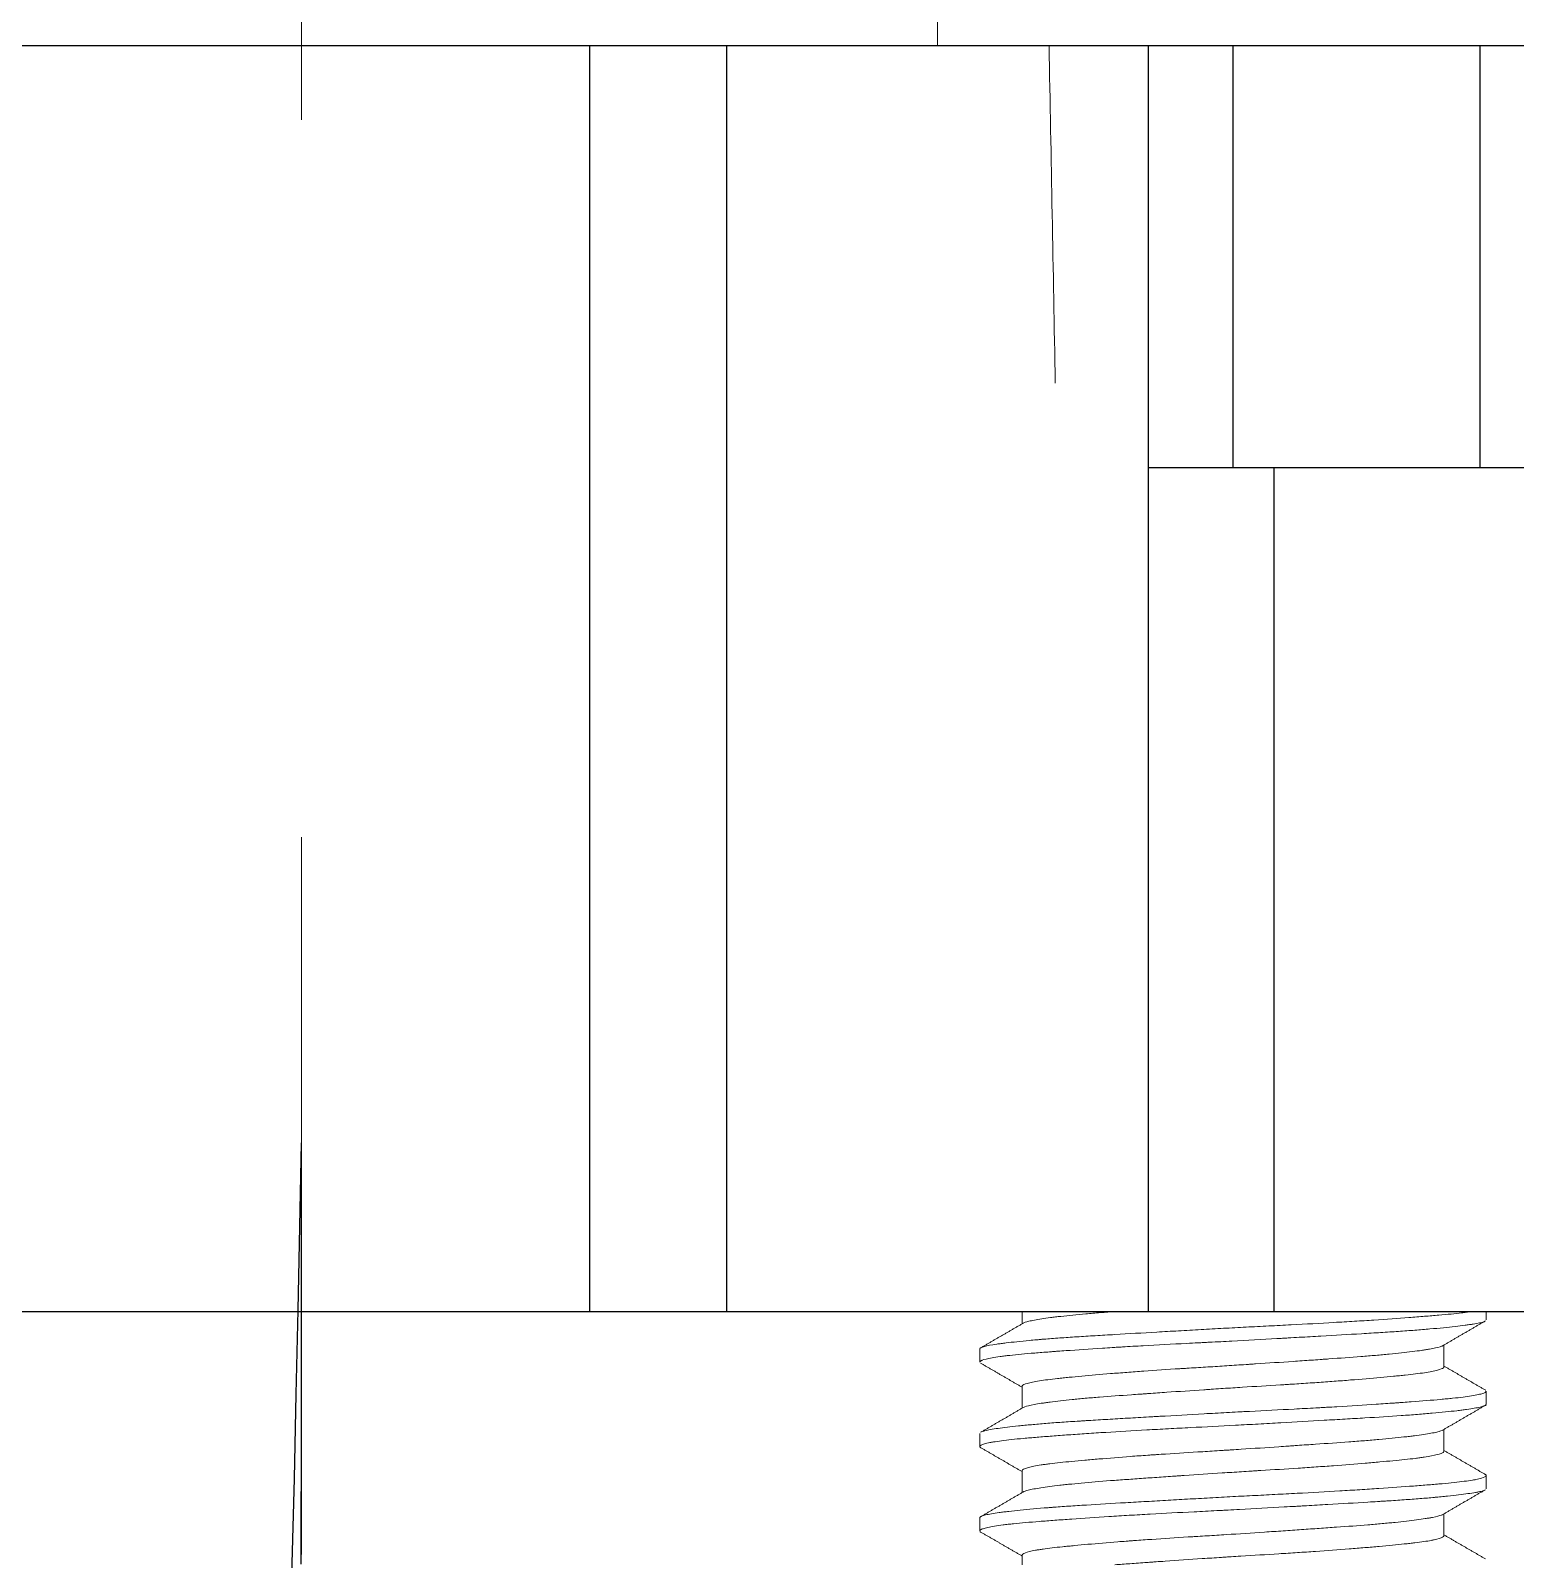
# Model space of a CAD drawing. Extents: x 9509 to 10103, y -15405 to -14985.
# Drawn here: x 9850.33 to 9867.93, y -15314.65 to -15296.54 of the extents above; entities that cross this region are included whole.
import ezdxf

# ---------------------------------------------------------------- set-up
doc = ezdxf.new("R2010")
doc.units = 0
doc.header["$MEASUREMENT"] = 0
for name, pattern in [('CENTER', [47.5, 22, -8.5, 8.5, -8.5]), ('CENTER2', [28.575, 19.05, -3.175, 3.175, -3.175]), ('HIDDEN2', [4.7625, 3.175, -1.5875])]:
    doc.linetypes.add(name, pattern=pattern)
doc.layers.get('0').update_dxf_attribs({"linetype": 'CONTINUOUS'})
doc.layers.add('1', color=4, linetype='HIDDEN2')
doc.layers.add('CENTER', color=1, linetype='CENTER2')

msp = doc.modelspace()

# ---------------------------------------------------------------- linework, layer by layer
at = {"color": 7, "linetype": 'Continuous'}
for p, q in [((9825.831, -15296.716), (9881.331, -15296.716)), ((9856.961, -15311.716), (9856.961, -15296.716)), ((9858.581, -15311.716), (9858.581, -15296.716)), ((9863.581, -15311.716), (9863.581, -15296.716)), ((9864.581, -15296.716), (9864.581, -15301.716)), ((9867.512, -15301.716), (9867.512, -15296.716)), ((9863.581, -15301.716), (9881.331, -15301.716)), ((9865.07, -15311.716), (9865.07, -15301.716)), ((9830.081, -15311.716), (9877.081, -15311.716))]:
    msp.add_line(p, q, dxfattribs=at)
at = {"layer": '1', "color": 1, "linetype": 'CENTER', "lineweight": 13}
msp.add_line((9853.544, -15133.095), (9853.544, -15338.913), dxfattribs=at)
at = {"layer": '1', "color": 7, "linetype": 'Continuous', "lineweight": 18}
for p, q in [((9861.081, -15296.716), (9861.081, -15294.716)), ((9856.831, -15296.716), (9850.332, -15296.716)), ((9856.831, -15296.716), (9858.418, -15296.716)), ((9858.418, -15296.716), (9859.485, -15296.716)), ((9859.485, -15296.716), (9860.987, -15296.716)), ((9862.402, -15296.716), (9881.081, -15296.716)), ((9862.081, -15311.716), (9862.081, -15311.862)), ((9867.581, -15311.816), (9867.581, -15311.716)), ((9861.581, -15312.159), (9861.584, -15312.153)), ((9861.581, -15312.159), (9861.581, -15312.315)), ((9867.081, -15312.371), (9867.081, -15312.112)), ((9862.081, -15312.604), (9862.081, -15312.862)), ((9867.581, -15312.815), (9867.581, -15312.66)), ((9861.581, -15313.16), (9861.581, -15313.315)), ((9867.081, -15313.371), (9867.081, -15313.113)), ((9862.081, -15313.603), (9862.081, -15313.862)), ((9867.581, -15313.815), (9867.581, -15313.659)), ((9861.581, -15314.16), (9861.581, -15314.315)), ((9867.081, -15314.371), (9867.081, -15314.113)), ((9862.081, -15314.604), (9862.081, -15314.716))]:
    msp.add_line(p, q, dxfattribs=at)
for points, knots in [([(9861.081, -15296.716), (9861.081, -15296.716), (9861.091, -15296.716), (9861.114, -15296.716), (9861.119, -15296.716), (9861.131, -15296.716), (9861.137, -15296.716), (9861.158, -15296.716), (9861.19, -15296.716), (9861.23, -15296.716), (9861.263, -15296.716), (9861.274, -15296.716), (9861.298, -15296.716), (9861.311, -15296.716), (9861.376, -15296.716), (9861.434, -15296.716), (9861.514, -15296.716), (9861.53, -15296.716), (9861.564, -15296.716), (9861.581, -15296.716), (9861.633, -15296.716), (9861.704, -15296.716), (9861.779, -15296.716), (9861.836, -15296.716), (9861.855, -15296.716), (9861.894, -15296.716), (9861.914, -15296.716), (9862.011, -15296.716), (9862.09, -15296.716), (9862.189, -15296.716), (9862.209, -15296.716), (9862.248, -15296.716), (9862.268, -15296.716), (9862.326, -15296.716), (9862.364, -15296.716), (9862.402, -15296.716)], [0, 0, 0, 0, 0.125, 0.125, 0.15625, 0.15625, 0.1875, 0.1875, 0.25, 0.3125, 0.3125, 0.34375, 0.34375, 0.375, 0.375, 0.5, 0.5, 0.53125, 0.53125, 0.5625, 0.5625, 0.625, 0.6875, 0.6875, 0.71875, 0.71875, 0.75, 0.75, 0.875, 0.875, 0.90625, 0.90625, 0.9375, 0.9375, 1, 1, 1, 1]), ([(9861.59, -15312.147), (9861.592, -15312.146), (9861.594, -15312.145), (9861.605, -15312.139), (9861.618, -15312.134), (9861.669, -15312.121), (9861.718, -15312.112), (9861.791, -15312.101), (9861.8, -15312.1), (9861.817, -15312.098), (9861.843, -15312.094), (9861.872, -15312.091), (9861.931, -15312.083), (9862.017, -15312.074), (9862.117, -15312.064), (9862.197, -15312.056), (9862.238, -15312.053), (9862.281, -15312.049), (9862.31, -15312.046), (9862.325, -15312.045), (9862.4, -15312.039), (9862.463, -15312.034), (9862.593, -15312.025), (9862.729, -15312.016), (9862.874, -15312.007), (9862.987, -15312), (9863.025, -15311.998), (9863.103, -15311.993), (9863.143, -15311.991), (9863.342, -15311.979), (9863.507, -15311.97), (9863.762, -15311.955), (9863.848, -15311.95), (9863.98, -15311.943), (9864.024, -15311.94), (9864.113, -15311.935), (9864.158, -15311.932), (9864.291, -15311.925), (9864.381, -15311.92), (9864.559, -15311.91), (9864.648, -15311.906), (9864.826, -15311.896), (9864.916, -15311.892), (9865.049, -15311.885), (9865.094, -15311.883), (9865.183, -15311.878), (9865.227, -15311.876), (9865.445, -15311.865), (9865.614, -15311.856), (9865.86, -15311.841), (9865.941, -15311.836), (9866.06, -15311.829), (9866.099, -15311.827), (9866.176, -15311.822), (9866.213, -15311.819), (9866.399, -15311.807), (9866.538, -15311.797), (9866.699, -15311.785), (9866.73, -15311.782), (9866.792, -15311.778), (9866.823, -15311.775), (9866.911, -15311.768), (9866.967, -15311.764), (9867.123, -15311.75), (9867.214, -15311.741), (9867.31, -15311.73), (9867.328, -15311.727), (9867.355, -15311.724), (9867.363, -15311.722), (9867.38, -15311.72), (9867.391, -15311.718), (9867.401, -15311.717), (9867.404, -15311.716)], [0, 0, 0, 0, 0.0081925, 0.0081925, 0.0374528, 0.0374528, 0.0959734, 0.0959734, 0.1032885, 0.1032885, 0.1106036, 0.1252337, 0.1252337, 0.154494, 0.1837543, 0.1837543, 0.1983845, 0.2056996, 0.2056996, 0.2130146, 0.2130146, 0.2422749, 0.2422749, 0.2715352, 0.3007955, 0.3007955, 0.3154257, 0.3154257, 0.3300558, 0.3300558, 0.3885764, 0.3885764, 0.4178367, 0.4178367, 0.4324669, 0.4324669, 0.447097, 0.447097, 0.4763573, 0.4763573, 0.5056176, 0.5056176, 0.5348779, 0.5348779, 0.5495081, 0.5495081, 0.5641382, 0.5641382, 0.6226588, 0.6226588, 0.6519191, 0.6519191, 0.6665493, 0.6665493, 0.6811794, 0.6811794, 0.7397, 0.7397, 0.7543302, 0.7543302, 0.7689603, 0.7689603, 0.7982206, 0.7982206, 0.8567412, 0.8567412, 0.8713714, 0.8713714, 0.8786865, 0.8786865, 0.8860015, 0.888679, 0.888679, 0.888679, 0.888679]), ([(9862.093, -15311.856), (9862.105, -15311.848), (9862.128, -15311.84), (9862.18, -15311.827), (9862.202, -15311.822), (9862.253, -15311.813), (9862.311, -15311.803), (9862.381, -15311.793), (9862.438, -15311.786), (9862.458, -15311.783), (9862.499, -15311.778), (9862.52, -15311.776), (9862.631, -15311.763), (9862.729, -15311.753), (9862.892, -15311.739), (9862.949, -15311.734), (9863.037, -15311.727), (9863.068, -15311.725), (9863.126, -15311.72), (9863.153, -15311.718), (9863.181, -15311.716)], [0, 0, 0, 0, 0.0517231, 0.0517231, 0.081656, 0.081656, 0.1115889, 0.1415219, 0.1415219, 0.1564883, 0.1564883, 0.1714548, 0.1714548, 0.2313206, 0.2313206, 0.2612536, 0.2612536, 0.27622, 0.27622, 0.2893826, 0.2893826, 0.2893826, 0.2893826]), ([(9867.565, -15311.832), (9867.561, -15311.834), (9867.556, -15311.836), (9867.526, -15311.847), (9867.485, -15311.855), (9867.414, -15311.867), (9867.399, -15311.869), (9867.366, -15311.874), (9867.349, -15311.876), (9867.296, -15311.884), (9867.217, -15311.893), (9867.078, -15311.908), (9866.972, -15311.918), (9866.887, -15311.925), (9866.858, -15311.928), (9866.798, -15311.933), (9866.768, -15311.935), (9866.674, -15311.942), (9866.609, -15311.947), (9866.475, -15311.956), (9866.404, -15311.961), (9866.295, -15311.968), (9866.258, -15311.97), (9866.183, -15311.974), (9866.144, -15311.977), (9865.95, -15311.988), (9865.789, -15311.997), (9865.538, -15312.012), (9865.453, -15312.017), (9865.323, -15312.024), (9865.279, -15312.027), (9865.213, -15312.03), (9865.191, -15312.032), (9865.147, -15312.034), (9865.125, -15312.035), (9864.926, -15312.047), (9864.748, -15312.057), (9864.48, -15312.071), (9864.391, -15312.076), (9864.279, -15312.081), (9864.256, -15312.082), (9864.212, -15312.085), (9864.189, -15312.086), (9864.122, -15312.089), (9864.078, -15312.092), (9863.857, -15312.103), (9863.686, -15312.112), (9863.435, -15312.126), (9863.353, -15312.13), (9863.251, -15312.137), (9863.231, -15312.138), (9863.191, -15312.14), (9863.131, -15312.144), (9863.073, -15312.148), (9862.881, -15312.16), (9862.737, -15312.17), (9862.569, -15312.182), (9862.519, -15312.186), (9862.471, -15312.189), (9862.439, -15312.192), (9862.424, -15312.193), (9862.346, -15312.199), (9862.287, -15312.203), (9862.12, -15312.217), (9862.022, -15312.226), (9861.916, -15312.238), (9861.896, -15312.24), (9861.867, -15312.243), (9861.857, -15312.245), (9861.839, -15312.247), (9861.793, -15312.253), (9861.754, -15312.259), (9861.672, -15312.274), (9861.632, -15312.284), (9861.605, -15312.295), (9861.603, -15312.296), (9861.598, -15312.299), (9861.595, -15312.3), (9861.589, -15312.304), (9861.586, -15312.306), (9861.582, -15312.311), (9861.581, -15312.313), (9861.581, -15312.316)], [0, 0, 0, 0, 0.012264, 0.012264, 0.071226, 0.071226, 0.085967, 0.085967, 0.100707, 0.100707, 0.130188, 0.15967, 0.189151, 0.189151, 0.203891, 0.203891, 0.218632, 0.218632, 0.248113, 0.248113, 0.277594, 0.277594, 0.292335, 0.292335, 0.307075, 0.307075, 0.366037, 0.366037, 0.395518, 0.395518, 0.410259, 0.410259, 0.417629, 0.417629, 0.425, 0.425, 0.483962, 0.483962, 0.513443, 0.513443, 0.520813, 0.520813, 0.528183, 0.528183, 0.542924, 0.542924, 0.601886, 0.601886, 0.631367, 0.631367, 0.638738, 0.638738, 0.646108, 0.660848, 0.660848, 0.719811, 0.719811, 0.734551, 0.741922, 0.741922, 0.749292, 0.749292, 0.778773, 0.778773, 0.837735, 0.837735, 0.852476, 0.852476, 0.859846, 0.859846, 0.867216, 0.896697, 0.896697, 0.95566, 0.95566, 0.96303, 0.96303, 0.9704, 0.9704, 0.985141, 0.985141, 1, 1, 1, 1]), ([(9867.063, -15312.123), (9867.06, -15312.124), (9867.057, -15312.126), (9867.049, -15312.129), (9867.042, -15312.132), (9867.006, -15312.143), (9866.964, -15312.152), (9866.895, -15312.164), (9866.88, -15312.167), (9866.849, -15312.172), (9866.833, -15312.174), (9866.782, -15312.181), (9866.745, -15312.186), (9866.625, -15312.201), (9866.535, -15312.211), (9866.408, -15312.224), (9866.381, -15312.226), (9866.328, -15312.231), (9866.3, -15312.233), (9866.216, -15312.24), (9866.158, -15312.245), (9865.978, -15312.259), (9865.851, -15312.268), (9865.699, -15312.279), (9865.682, -15312.28), (9865.647, -15312.282), (9865.63, -15312.284), (9865.578, -15312.287), (9865.543, -15312.29), (9865.437, -15312.297), (9865.366, -15312.302), (9865.15, -15312.317), (9865.002, -15312.327), (9864.831, -15312.338), (9864.812, -15312.339), (9864.774, -15312.342), (9864.717, -15312.345), (9864.661, -15312.349), (9864.547, -15312.356), (9864.472, -15312.361), (9864.322, -15312.371), (9864.247, -15312.375), (9864.135, -15312.382), (9864.079, -15312.385), (9864.024, -15312.389), (9863.986, -15312.391), (9863.968, -15312.392), (9863.802, -15312.403), (9863.66, -15312.412), (9863.456, -15312.427), (9863.389, -15312.432), (9863.29, -15312.439), (9863.258, -15312.442), (9863.194, -15312.447), (9863.162, -15312.449), (9863.008, -15312.462), (9862.894, -15312.472), (9862.736, -15312.486), (9862.686, -15312.491), (9862.614, -15312.498), (9862.591, -15312.5), (9862.546, -15312.505), (9862.524, -15312.507), (9862.419, -15312.519), (9862.347, -15312.528), (9862.257, -15312.542), (9862.23, -15312.547), (9862.182, -15312.557), (9862.162, -15312.562), (9862.111, -15312.577), (9862.091, -15312.587), (9862.082, -15312.599), (9862.081, -15312.602), (9862.081, -15312.605), (9862.081, -15312.605), (9862.081, -15312.605)], [0, 0, 0, 0, 0.008517, 0.008517, 0.023513, 0.023513, 0.083493, 0.083493, 0.098489, 0.098489, 0.113484, 0.113484, 0.143474, 0.143474, 0.203455, 0.203455, 0.21845, 0.21845, 0.233446, 0.233446, 0.263436, 0.263436, 0.323417, 0.323417, 0.330914, 0.330914, 0.338412, 0.338412, 0.353407, 0.353407, 0.383398, 0.383398, 0.443379, 0.443379, 0.450876, 0.450876, 0.458374, 0.473369, 0.473369, 0.503359, 0.503359, 0.53335, 0.53335, 0.548345, 0.555843, 0.555843, 0.56334, 0.56334, 0.623321, 0.623321, 0.653312, 0.653312, 0.668307, 0.668307, 0.683302, 0.683302, 0.743283, 0.743283, 0.773273, 0.773273, 0.788268, 0.788268, 0.803264, 0.803264, 0.863245, 0.863245, 0.893235, 0.893235, 0.923225, 0.923225, 0.983206, 0.983206, 0.998201, 0.998201, 1, 1, 1, 1]), ([(9862.1, -15312.852), (9862.103, -15312.85), (9862.108, -15312.848), (9862.136, -15312.837), (9862.174, -15312.828), (9862.249, -15312.813), (9862.278, -15312.809), (9862.325, -15312.801), (9862.342, -15312.799), (9862.377, -15312.794), (9862.396, -15312.791), (9862.49, -15312.779), (9862.577, -15312.769), (9862.7, -15312.757), (9862.725, -15312.754), (9862.777, -15312.749), (9862.804, -15312.747), (9862.886, -15312.739), (9862.942, -15312.735), (9863.119, -15312.721), (9863.244, -15312.712), (9863.41, -15312.7), (9863.444, -15312.697), (9863.496, -15312.694), (9863.513, -15312.693), (9863.548, -15312.69), (9863.565, -15312.689), (9863.653, -15312.683), (9863.724, -15312.678), (9863.939, -15312.663), (9864.086, -15312.653), (9864.256, -15312.642), (9864.275, -15312.641), (9864.313, -15312.638), (9864.332, -15312.637), (9864.389, -15312.633), (9864.427, -15312.63), (9864.541, -15312.623), (9864.617, -15312.618), (9864.844, -15312.604), (9864.994, -15312.595), (9865.162, -15312.584), (9865.18, -15312.583), (9865.217, -15312.581), (9865.273, -15312.577), (9865.327, -15312.574), (9865.435, -15312.567), (9865.577, -15312.557), (9865.713, -15312.548), (9865.813, -15312.54), (9865.846, -15312.538), (9865.911, -15312.533), (9865.943, -15312.53), (9866.102, -15312.517), (9866.219, -15312.507), (9866.382, -15312.493), (9866.433, -15312.488), (9866.508, -15312.481), (9866.532, -15312.479), (9866.579, -15312.474), (9866.601, -15312.472), (9866.711, -15312.46), (9866.787, -15312.451), (9866.882, -15312.436), (9866.911, -15312.432), (9866.949, -15312.424), (9866.961, -15312.422), (9866.984, -15312.417), (9866.994, -15312.414), (9867.041, -15312.402), (9867.065, -15312.392), (9867.078, -15312.379), (9867.081, -15312.375), (9867.081, -15312.372), (9867.081, -15312.37), (9867.081, -15312.37), (9867.081, -15312.37)], [0, 0, 0, 0, 0.012066, 0.012066, 0.072394, 0.072394, 0.102558, 0.102558, 0.11764, 0.11764, 0.132722, 0.132722, 0.193051, 0.193051, 0.208133, 0.208133, 0.223215, 0.223215, 0.253379, 0.253379, 0.313707, 0.313707, 0.328789, 0.328789, 0.33633, 0.33633, 0.343871, 0.343871, 0.374035, 0.374035, 0.434364, 0.434364, 0.441905, 0.441905, 0.449446, 0.449446, 0.464528, 0.464528, 0.494692, 0.494692, 0.55502, 0.55502, 0.562561, 0.562561, 0.570102, 0.585184, 0.585184, 0.615348, 0.645512, 0.645512, 0.660594, 0.660594, 0.675676, 0.675676, 0.736005, 0.736005, 0.766169, 0.766169, 0.781251, 0.781251, 0.796333, 0.796333, 0.856661, 0.856661, 0.886825, 0.886825, 0.901907, 0.901907, 0.916989, 0.916989, 0.977318, 0.977318, 0.9924, 0.999941, 0.999941, 1, 1, 1, 1]), ([(9861.597, -15313.143), (9861.607, -15313.138), (9861.622, -15313.133), (9861.651, -15313.126), (9861.661, -15313.124), (9861.683, -15313.119), (9861.695, -15313.117), (9861.734, -15313.11), (9861.764, -15313.105), (9861.863, -15313.091), (9861.944, -15313.082), (9862.064, -15313.069), (9862.089, -15313.067), (9862.14, -15313.062), (9862.166, -15313.059), (9862.248, -15313.052), (9862.305, -15313.047), (9862.425, -15313.037), (9862.488, -15313.032), (9862.62, -15313.023), (9862.689, -15313.018), (9862.779, -15313.013), (9862.797, -15313.012), (9862.833, -15313.009), (9862.888, -15313.006), (9862.944, -15313.003), (9863.058, -15312.996), (9863.213, -15312.987), (9863.375, -15312.977), (9863.5, -15312.97), (9863.563, -15312.966), (9863.648, -15312.961), (9863.692, -15312.959), (9863.886, -15312.948), (9864.061, -15312.938), (9864.327, -15312.923), (9864.416, -15312.918), (9864.55, -15312.911), (9864.595, -15312.908), (9864.663, -15312.905), (9864.686, -15312.904), (9864.731, -15312.901), (9864.753, -15312.9), (9864.955, -15312.89), (9865.132, -15312.881), (9865.391, -15312.867), (9865.477, -15312.863), (9865.584, -15312.857), (9865.605, -15312.856), (9865.647, -15312.853), (9865.668, -15312.852), (9865.731, -15312.849), (9865.773, -15312.846), (9865.977, -15312.834), (9866.132, -15312.825), (9866.353, -15312.81), (9866.425, -15312.805), (9866.512, -15312.799), (9866.529, -15312.797), (9866.563, -15312.795), (9866.614, -15312.791), (9866.663, -15312.788), (9866.822, -15312.776), (9866.936, -15312.767), (9867.065, -15312.755), (9867.102, -15312.752), (9867.138, -15312.748), (9867.161, -15312.746), (9867.173, -15312.745), (9867.229, -15312.739), (9867.27, -15312.735), (9867.382, -15312.721), (9867.442, -15312.711), (9867.498, -15312.698), (9867.508, -15312.696), (9867.526, -15312.691), (9867.535, -15312.688), (9867.557, -15312.681), (9867.567, -15312.676), (9867.579, -15312.667), (9867.581, -15312.663), (9867.581, -15312.659)], [0, 0, 0, 0, 0.032547, 0.032547, 0.047287, 0.047287, 0.062028, 0.062028, 0.091509, 0.091509, 0.150471, 0.150471, 0.165211, 0.165211, 0.179952, 0.179952, 0.209433, 0.209433, 0.238914, 0.238914, 0.268395, 0.268395, 0.275766, 0.275766, 0.283136, 0.297876, 0.297876, 0.327357, 0.356839, 0.356839, 0.371579, 0.378949, 0.38632, 0.38632, 0.445282, 0.445282, 0.474763, 0.474763, 0.489503, 0.489503, 0.496874, 0.496874, 0.504244, 0.504244, 0.563206, 0.563206, 0.592687, 0.592687, 0.600058, 0.600058, 0.607428, 0.607428, 0.622168, 0.622168, 0.681131, 0.681131, 0.710612, 0.710612, 0.717982, 0.717982, 0.725352, 0.740093, 0.740093, 0.799055, 0.799055, 0.813796, 0.821166, 0.821166, 0.828536, 0.828536, 0.858017, 0.858017, 0.916979, 0.916979, 0.93172, 0.93172, 0.94646, 0.94646, 0.975942, 0.975942, 1, 1, 1, 1]), ([(9867.581, -15312.816), (9867.581, -15312.818), (9867.58, -15312.82), (9867.576, -15312.826), (9867.569, -15312.831), (9867.554, -15312.836), (9867.551, -15312.838), (9867.544, -15312.84), (9867.534, -15312.843), (9867.52, -15312.847), (9867.492, -15312.853), (9867.445, -15312.862), (9867.384, -15312.872), (9867.332, -15312.879), (9867.305, -15312.882), (9867.275, -15312.886), (9867.255, -15312.888), (9867.245, -15312.89), (9867.192, -15312.896), (9867.101, -15312.906), (9866.946, -15312.92), (9866.83, -15312.93), (9866.738, -15312.938), (9866.706, -15312.94), (9866.642, -15312.945), (9866.608, -15312.947), (9866.44, -15312.959), (9866.297, -15312.968), (9866.068, -15312.981), (9865.99, -15312.986), (9865.869, -15312.993), (9865.828, -15312.995), (9865.745, -15313), (9865.704, -15313.002), (9865.494, -15313.014), (9865.323, -15313.024), (9865.06, -15313.039), (9864.971, -15313.044), (9864.837, -15313.052), (9864.792, -15313.054), (9864.702, -15313.059), (9864.657, -15313.062), (9864.433, -15313.074), (9864.255, -15313.082), (9863.991, -15313.096), (9863.903, -15313.1), (9863.728, -15313.11), (9863.643, -15313.114), (9863.39, -15313.128), (9863.229, -15313.138), (9863.035, -15313.15), (9862.997, -15313.152), (9862.921, -15313.157), (9862.884, -15313.16), (9862.773, -15313.167), (9862.703, -15313.172), (9862.567, -15313.182), (9862.502, -15313.187), (9862.377, -15313.196), (9862.317, -15313.201), (9862.232, -15313.208), (9862.204, -15313.21), (9862.164, -15313.214), (9862.15, -15313.215), (9862.124, -15313.217), (9862.06, -15313.223), (9862.001, -15313.228), (9861.872, -15313.242), (9861.799, -15313.252), (9861.734, -15313.263), (9861.727, -15313.264), (9861.713, -15313.266), (9861.707, -15313.267), (9861.688, -15313.271), (9861.676, -15313.274), (9861.645, -15313.281), (9861.61, -15313.291), (9861.592, -15313.301), (9861.581, -15313.311), (9861.58, -15313.316), (9861.583, -15313.322), (9861.584, -15313.323), (9861.587, -15313.325), (9861.59, -15313.327), (9861.593, -15313.33), (9861.595, -15313.331)], [0, 0, 0, 0, 0.009972, 0.009972, 0.037676, 0.037676, 0.044602, 0.044602, 0.051528, 0.06538, 0.06538, 0.093084, 0.120788, 0.120788, 0.13464, 0.141566, 0.141566, 0.148492, 0.148492, 0.176196, 0.2039, 0.231604, 0.231604, 0.245456, 0.245456, 0.259308, 0.259308, 0.314715, 0.314715, 0.342419, 0.342419, 0.356271, 0.356271, 0.370123, 0.370123, 0.425531, 0.425531, 0.453235, 0.453235, 0.467087, 0.467087, 0.480939, 0.480939, 0.536347, 0.536347, 0.56405, 0.56405, 0.591754, 0.591754, 0.647162, 0.647162, 0.661014, 0.661014, 0.674866, 0.674866, 0.70257, 0.70257, 0.730274, 0.730274, 0.757978, 0.757978, 0.77183, 0.77183, 0.778756, 0.778756, 0.785682, 0.813386, 0.813386, 0.868793, 0.868793, 0.875719, 0.875719, 0.882645, 0.882645, 0.896497, 0.896497, 0.924201, 0.951905, 0.951905, 0.979609, 0.979609, 0.986535, 0.986535, 0.993461, 1, 1, 1, 1]), ([(9867.069, -15313.12), (9867.063, -15313.123), (9867.055, -15313.127), (9867.032, -15313.135), (9867.016, -15313.14), (9866.956, -15313.154), (9866.904, -15313.163), (9866.807, -15313.178), (9866.771, -15313.183), (9866.714, -15313.19), (9866.693, -15313.193), (9866.652, -15313.198), (9866.63, -15313.2), (9866.519, -15313.213), (9866.42, -15313.223), (9866.257, -15313.237), (9866.2, -15313.242), (9866.111, -15313.249), (9866.08, -15313.251), (9866.019, -15313.256), (9865.987, -15313.258), (9865.829, -15313.27), (9865.696, -15313.279), (9865.488, -15313.293), (9865.417, -15313.298), (9865.326, -15313.304), (9865.308, -15313.306), (9865.271, -15313.308), (9865.217, -15313.312), (9865.161, -15313.316), (9864.977, -15313.328), (9864.828, -15313.338), (9864.639, -15313.351), (9864.582, -15313.354), (9864.525, -15313.358), (9864.487, -15313.36), (9864.468, -15313.361), (9864.373, -15313.367), (9864.297, -15313.372), (9864.073, -15313.386), (9863.927, -15313.395), (9863.747, -15313.407), (9863.712, -15313.409), (9863.658, -15313.413), (9863.641, -15313.414), (9863.605, -15313.416), (9863.588, -15313.417), (9863.501, -15313.424), (9863.433, -15313.428), (9863.236, -15313.443), (9863.111, -15313.453), (9862.964, -15313.466), (9862.935, -15313.468), (9862.879, -15313.473), (9862.851, -15313.476), (9862.77, -15313.483), (9862.719, -15313.487), (9862.574, -15313.501), (9862.487, -15313.511), (9862.392, -15313.522), (9862.374, -15313.525), (9862.339, -15313.529), (9862.323, -15313.532), (9862.276, -15313.539), (9862.22, -15313.549), (9862.176, -15313.559), (9862.148, -15313.566), (9862.14, -15313.569), (9862.125, -15313.574), (9862.118, -15313.576), (9862.091, -15313.587), (9862.081, -15313.596), (9862.081, -15313.605)], [0, 0, 0, 0, 0.023616, 0.023616, 0.053435, 0.053435, 0.113072, 0.113072, 0.142891, 0.142891, 0.1578, 0.1578, 0.172709, 0.172709, 0.232347, 0.232347, 0.262166, 0.262166, 0.277075, 0.277075, 0.291984, 0.291984, 0.351622, 0.351622, 0.38144, 0.38144, 0.388895, 0.388895, 0.39635, 0.411259, 0.411259, 0.470896, 0.470896, 0.485806, 0.493261, 0.493261, 0.500715, 0.500715, 0.530534, 0.530534, 0.590171, 0.590171, 0.605081, 0.605081, 0.612535, 0.612535, 0.61999, 0.61999, 0.649809, 0.649809, 0.709446, 0.709446, 0.724356, 0.724356, 0.739265, 0.739265, 0.769084, 0.769084, 0.828721, 0.828721, 0.84363, 0.84363, 0.85854, 0.85854, 0.888358, 0.918177, 0.918177, 0.933086, 0.933086, 0.947996, 0.947996, 1, 1, 1, 1]), ([(9862.093, -15313.856), (9862.104, -15313.848), (9862.125, -15313.84), (9862.165, -15313.831), (9862.175, -15313.828), (9862.197, -15313.823), (9862.208, -15313.821), (9862.246, -15313.814), (9862.274, -15313.809), (9862.369, -15313.795), (9862.443, -15313.785), (9862.552, -15313.772), (9862.575, -15313.77), (9862.621, -15313.765), (9862.645, -15313.762), (9862.719, -15313.755), (9862.77, -15313.75), (9862.932, -15313.735), (9863.049, -15313.726), (9863.207, -15313.714), (9863.239, -15313.712), (9863.304, -15313.707), (9863.337, -15313.705), (9863.436, -15313.698), (9863.572, -15313.688), (9863.713, -15313.679), (9863.821, -15313.671), (9863.875, -15313.668), (9863.93, -15313.664), (9863.967, -15313.661), (9863.986, -15313.66), (9864.154, -15313.649), (9864.303, -15313.639), (9864.53, -15313.624), (9864.606, -15313.619), (9864.72, -15313.612), (9864.758, -15313.609), (9864.815, -15313.606), (9864.834, -15313.605), (9864.872, -15313.602), (9864.891, -15313.601), (9865.061, -15313.591), (9865.209, -15313.582), (9865.425, -15313.567), (9865.496, -15313.563), (9865.601, -15313.555), (9865.636, -15313.553), (9865.705, -15313.548), (9865.739, -15313.546), (9865.906, -15313.533), (9866.031, -15313.523), (9866.208, -15313.508), (9866.266, -15313.503), (9866.376, -15313.493), (9866.428, -15313.489), (9866.576, -15313.475), (9866.664, -15313.465), (9866.76, -15313.454), (9866.778, -15313.451), (9866.814, -15313.447), (9866.831, -15313.444), (9866.879, -15313.437), (9866.908, -15313.432), (9866.985, -15313.417), (9867.023, -15313.407), (9867.054, -15313.395), (9867.059, -15313.392), (9867.069, -15313.387), (9867.072, -15313.385), (9867.079, -15313.378), (9867.081, -15313.375), (9867.081, -15313.371)], [0, 0, 0, 0, 0.04933, 0.04933, 0.064296, 0.064296, 0.079263, 0.079263, 0.109196, 0.109196, 0.169062, 0.169062, 0.184028, 0.184028, 0.198995, 0.198995, 0.228928, 0.228928, 0.288794, 0.288794, 0.30376, 0.30376, 0.318726, 0.318726, 0.348659, 0.378592, 0.378592, 0.393559, 0.401042, 0.401042, 0.408525, 0.408525, 0.468391, 0.468391, 0.498324, 0.498324, 0.513291, 0.513291, 0.520774, 0.520774, 0.528257, 0.528257, 0.588123, 0.588123, 0.618056, 0.618056, 0.633022, 0.633022, 0.647989, 0.647989, 0.707855, 0.707855, 0.737788, 0.737788, 0.767721, 0.767721, 0.827587, 0.827587, 0.842553, 0.842553, 0.85752, 0.85752, 0.887453, 0.887453, 0.947318, 0.947318, 0.962285, 0.962285, 0.977251, 0.977251, 1, 1, 1, 1]), ([(9861.581, -15314.159), (9861.581, -15314.157), (9861.582, -15314.155), (9861.585, -15314.151), (9861.589, -15314.148), (9861.595, -15314.144), (9861.599, -15314.142), (9861.602, -15314.141), (9861.616, -15314.135), (9861.631, -15314.131), (9861.688, -15314.117), (9861.742, -15314.108), (9861.828, -15314.096), (9861.846, -15314.094), (9861.874, -15314.09), (9861.884, -15314.089), (9861.904, -15314.087), (9861.956, -15314.081), (9862.012, -15314.074), (9862.157, -15314.06), (9862.267, -15314.05), (9862.405, -15314.039), (9862.421, -15314.038), (9862.452, -15314.035), (9862.468, -15314.034), (9862.517, -15314.03), (9862.549, -15314.028), (9862.65, -15314.021), (9862.719, -15314.017), (9862.934, -15314.003), (9863.086, -15313.994), (9863.288, -15313.982), (9863.329, -15313.98), (9863.411, -15313.975), (9863.453, -15313.973), (9863.578, -15313.966), (9863.747, -15313.956), (9863.921, -15313.946), (9864.052, -15313.938), (9864.097, -15313.936), (9864.185, -15313.931), (9864.23, -15313.928), (9864.365, -15313.921), (9864.455, -15313.916), (9864.634, -15313.906), (9864.723, -15313.902), (9864.901, -15313.893), (9864.989, -15313.888), (9865.122, -15313.881), (9865.166, -15313.879), (9865.254, -15313.874), (9865.298, -15313.872), (9865.516, -15313.861), (9865.684, -15313.852), (9865.927, -15313.837), (9866.006, -15313.832), (9866.123, -15313.825), (9866.161, -15313.823), (9866.237, -15313.818), (9866.275, -15313.815), (9866.458, -15313.803), (9866.594, -15313.793), (9866.782, -15313.779), (9866.842, -15313.774), (9866.928, -15313.767), (9866.956, -15313.765), (9867.01, -15313.76), (9867.036, -15313.758), (9867.162, -15313.747), (9867.249, -15313.737), (9867.358, -15313.723), (9867.391, -15313.719), (9867.435, -15313.711), (9867.448, -15313.709), (9867.474, -15313.704), (9867.485, -15313.701), (9867.538, -15313.689), (9867.565, -15313.679), (9867.579, -15313.667), (9867.58, -15313.664), (9867.582, -15313.659), (9867.581, -15313.657), (9867.579, -15313.652), (9867.576, -15313.649), (9867.572, -15313.647)], [0, 0, 0, 0, 0.01112, 0.01112, 0.025021, 0.031972, 0.031972, 0.038923, 0.038923, 0.066725, 0.066725, 0.12233, 0.12233, 0.136231, 0.136231, 0.143182, 0.143182, 0.150133, 0.177935, 0.177935, 0.23354, 0.23354, 0.240491, 0.240491, 0.247441, 0.247441, 0.261343, 0.261343, 0.289145, 0.289145, 0.34475, 0.34475, 0.358652, 0.358652, 0.372553, 0.372553, 0.400355, 0.428158, 0.428158, 0.442059, 0.442059, 0.45596, 0.45596, 0.483763, 0.483763, 0.511565, 0.511565, 0.539368, 0.539368, 0.553269, 0.553269, 0.56717, 0.56717, 0.622775, 0.622775, 0.650578, 0.650578, 0.664479, 0.664479, 0.67838, 0.67838, 0.733985, 0.733985, 0.761788, 0.761788, 0.775689, 0.775689, 0.78959, 0.78959, 0.845195, 0.845195, 0.872998, 0.872998, 0.886899, 0.886899, 0.9008, 0.9008, 0.956406, 0.956406, 0.970307, 0.970307, 0.984208, 0.984208, 1, 1, 1, 1]), ([(9867.564, -15313.832), (9867.564, -15313.832), (9867.553, -15313.837), (9867.538, -15313.842), (9867.511, -15313.849), (9867.496, -15313.852), (9867.479, -15313.856), (9867.467, -15313.858), (9867.461, -15313.859), (9867.403, -15313.869), (9867.336, -15313.879), (9867.215, -15313.893), (9867.171, -15313.898), (9867.099, -15313.906), (9867.074, -15313.908), (9867.036, -15313.912), (9867.023, -15313.913), (9866.996, -15313.916), (9866.929, -15313.922), (9866.857, -15313.928), (9866.737, -15313.938), (9866.674, -15313.942), (9866.543, -15313.952), (9866.474, -15313.956), (9866.385, -15313.962), (9866.367, -15313.963), (9866.33, -15313.965), (9866.312, -15313.966), (9866.256, -15313.97), (9866.219, -15313.972), (9866.029, -15313.984), (9865.87, -15313.993), (9865.622, -15314.007), (9865.537, -15314.012), (9865.429, -15314.018), (9865.408, -15314.019), (9865.364, -15314.022), (9865.299, -15314.026), (9865.233, -15314.029), (9865.014, -15314.042), (9864.837, -15314.052), (9864.614, -15314.064), (9864.569, -15314.066), (9864.501, -15314.07), (9864.479, -15314.071), (9864.434, -15314.073), (9864.411, -15314.074), (9864.299, -15314.08), (9864.209, -15314.085), (9863.944, -15314.098), (9863.771, -15314.107), (9863.559, -15314.119), (9863.517, -15314.121), (9863.434, -15314.126), (9863.392, -15314.128), (9863.269, -15314.135), (9863.189, -15314.14), (9862.955, -15314.155), (9862.808, -15314.165), (9862.635, -15314.177), (9862.601, -15314.18), (9862.534, -15314.185), (9862.501, -15314.187), (9862.406, -15314.194), (9862.345, -15314.199), (9862.173, -15314.213), (9862.07, -15314.221), (9861.958, -15314.233), (9861.936, -15314.235), (9861.895, -15314.24), (9861.875, -15314.242), (9861.819, -15314.249), (9861.752, -15314.259), (9861.673, -15314.274), (9861.636, -15314.284), (9861.607, -15314.294), (9861.596, -15314.299), (9861.584, -15314.308), (9861.581, -15314.312), (9861.581, -15314.316)], [0, 0, 0, 0, 0.001886, 0.031368, 0.031368, 0.046108, 0.053478, 0.053478, 0.060849, 0.060849, 0.119811, 0.119811, 0.149292, 0.149292, 0.164033, 0.164033, 0.171403, 0.171403, 0.178773, 0.208254, 0.208254, 0.237736, 0.237736, 0.267217, 0.267217, 0.274587, 0.274587, 0.281957, 0.281957, 0.296698, 0.296698, 0.35566, 0.35566, 0.385141, 0.385141, 0.392512, 0.392512, 0.399882, 0.414623, 0.414623, 0.473585, 0.473585, 0.488325, 0.488325, 0.495696, 0.495696, 0.503066, 0.503066, 0.532547, 0.532547, 0.591509, 0.591509, 0.60625, 0.60625, 0.620991, 0.620991, 0.650472, 0.650472, 0.709434, 0.709434, 0.724175, 0.724175, 0.738915, 0.738915, 0.768396, 0.768396, 0.827359, 0.827359, 0.842099, 0.842099, 0.85684, 0.85684, 0.886321, 0.915802, 0.945283, 0.945283, 0.974764, 0.974764, 1, 1, 1, 1]), ([(9867.064, -15314.123), (9867.06, -15314.124), (9867.057, -15314.126), (9867.03, -15314.137), (9866.994, -15314.146), (9866.933, -15314.158), (9866.919, -15314.16), (9866.891, -15314.165), (9866.876, -15314.167), (9866.83, -15314.175), (9866.795, -15314.18), (9866.684, -15314.194), (9866.599, -15314.204), (9866.477, -15314.217), (9866.452, -15314.219), (9866.401, -15314.224), (9866.374, -15314.227), (9866.294, -15314.234), (9866.238, -15314.239), (9866.064, -15314.253), (9865.94, -15314.262), (9865.774, -15314.273), (9865.741, -15314.276), (9865.673, -15314.281), (9865.638, -15314.283), (9865.535, -15314.29), (9865.395, -15314.3), (9865.25, -15314.31), (9865.14, -15314.317), (9865.103, -15314.32), (9865.029, -15314.325), (9864.991, -15314.327), (9864.803, -15314.34), (9864.652, -15314.35), (9864.426, -15314.364), (9864.351, -15314.369), (9864.238, -15314.376), (9864.201, -15314.378), (9864.144, -15314.381), (9864.125, -15314.383), (9864.088, -15314.385), (9864.069, -15314.386), (9863.902, -15314.397), (9863.759, -15314.406), (9863.55, -15314.42), (9863.464, -15314.426), (9863.381, -15314.432), (9863.348, -15314.435), (9863.331, -15314.436), (9863.282, -15314.44), (9863.249, -15314.442), (9863.091, -15314.455), (9862.973, -15314.465), (9862.808, -15314.479), (9862.755, -15314.484), (9862.693, -15314.49), (9862.68, -15314.491), (9862.656, -15314.494), (9862.619, -15314.497), (9862.585, -15314.501), (9862.473, -15314.512), (9862.396, -15314.521), (9862.314, -15314.533), (9862.298, -15314.536), (9862.268, -15314.54), (9862.254, -15314.543), (9862.214, -15314.55), (9862.19, -15314.555), (9862.131, -15314.57), (9862.104, -15314.58), (9862.088, -15314.593), (9862.085, -15314.595), (9862.082, -15314.6), (9862.081, -15314.602), (9862.081, -15314.605)], [0, 0, 0, 0, 0.010556, 0.010556, 0.070537, 0.070537, 0.085532, 0.085532, 0.100527, 0.100527, 0.130518, 0.130518, 0.190499, 0.190499, 0.205494, 0.205494, 0.220489, 0.220489, 0.250479, 0.250479, 0.31046, 0.31046, 0.325455, 0.325455, 0.34045, 0.34045, 0.370441, 0.400431, 0.400431, 0.415426, 0.415426, 0.430422, 0.430422, 0.490402, 0.490402, 0.520393, 0.520393, 0.535388, 0.535388, 0.542886, 0.542886, 0.550383, 0.550383, 0.610364, 0.610364, 0.640354, 0.647852, 0.647852, 0.655349, 0.655349, 0.670345, 0.670345, 0.730325, 0.730325, 0.760316, 0.760316, 0.767813, 0.767813, 0.775311, 0.790306, 0.790306, 0.850287, 0.850287, 0.865282, 0.865282, 0.880277, 0.880277, 0.910268, 0.910268, 0.970248, 0.970248, 0.985244, 0.985244, 1, 1, 1, 1]), ([(9863.181, -15314.716), (9863.239, -15314.712), (9863.299, -15314.708), (9863.426, -15314.699), (9863.511, -15314.693), (9863.599, -15314.687), (9863.634, -15314.684), (9863.652, -15314.683), (9863.705, -15314.679), (9863.741, -15314.677), (9863.921, -15314.664), (9864.068, -15314.654), (9864.293, -15314.639), (9864.368, -15314.634), (9864.464, -15314.628), (9864.483, -15314.627), (9864.521, -15314.624), (9864.54, -15314.623), (9864.597, -15314.619), (9864.635, -15314.617), (9864.825, -15314.605), (9864.975, -15314.596), (9865.16, -15314.584), (9865.197, -15314.582), (9865.271, -15314.577), (9865.308, -15314.575), (9865.417, -15314.568), (9865.488, -15314.563), (9865.697, -15314.549), (9865.831, -15314.539), (9865.989, -15314.526), (9866.021, -15314.524), (9866.083, -15314.519), (9866.113, -15314.516), (9866.202, -15314.509), (9866.259, -15314.504), (9866.423, -15314.489), (9866.522, -15314.48), (9866.634, -15314.468), (9866.655, -15314.466), (9866.697, -15314.461), (9866.717, -15314.459), (9866.775, -15314.452), (9866.845, -15314.442), (9866.904, -15314.433), (9866.943, -15314.426), (9866.955, -15314.423), (9866.978, -15314.418), (9866.988, -15314.416), (9867.037, -15314.403), (9867.063, -15314.393), (9867.079, -15314.379), (9867.081, -15314.375), (9867.081, -15314.371)], [0.2846428, 0.2846428, 0.2846428, 0.2846428, 0.3126218, 0.3126218, 0.3427278, 0.3502543, 0.3502543, 0.3577808, 0.3577808, 0.3728338, 0.3728338, 0.4330458, 0.4330458, 0.4631519, 0.4631519, 0.4706784, 0.4706784, 0.4782049, 0.4782049, 0.4932579, 0.4932579, 0.5534699, 0.5534699, 0.5685229, 0.5685229, 0.5835759, 0.5835759, 0.6136819, 0.6136819, 0.6738939, 0.6738939, 0.6889469, 0.6889469, 0.7039999, 0.7039999, 0.7341059, 0.7341059, 0.794318, 0.794318, 0.809371, 0.809371, 0.824424, 0.824424, 0.85453, 0.884636, 0.884636, 0.899689, 0.899689, 0.914742, 0.914742, 0.974954, 0.974954, 1, 1, 1, 1])]:
    msp.add_open_spline(points, degree=3, knots=knots, dxfattribs=at)
at = {"layer": '1', "color": 1, "linetype": 'Continuous', "lineweight": 13}
msp.add_open_spline([(9862.402, -15296.716), (9862.414, -15297.383), (9862.426, -15298.049), (9862.451, -15299.382), (9862.463, -15300.049), (9862.475, -15300.716)], degree=3, knots=[0, 0, 0, 0, 0.499764, 0.499764, 1, 1, 1, 1], dxfattribs=at)
at = {"layer": '1', "color": 7, "linetype": 'Continuous', "lineweight": 18}
for points in [[(9862.098, -15311.853), (9861.84, -15312.002), (9861.583, -15312.151)], [(9867.058, -15312.126), (9867.315, -15311.977), (9867.573, -15311.827)], [(9861.588, -15312.326), (9861.835, -15312.469), (9862.081, -15312.613)], [(9867.576, -15312.649), (9867.329, -15312.506), (9867.081, -15312.362)], [(9862.105, -15312.848), (9861.848, -15312.998), (9861.591, -15313.147)], [(9867.065, -15313.122), (9867.322, -15312.973), (9867.58, -15312.823)], [(9861.587, -15313.326), (9861.834, -15313.469), (9862.081, -15313.613)], [(9867.578, -15313.65), (9867.33, -15313.506), (9867.081, -15313.362)], [(9862.098, -15313.852), (9861.841, -15314.002), (9861.584, -15314.151)], [(9867.058, -15314.126), (9867.315, -15313.977), (9867.573, -15313.827)], [(9861.583, -15314.324), (9861.832, -15314.468), (9862.081, -15314.613)], [(9867.573, -15314.647), (9867.327, -15314.505), (9867.081, -15314.362)]]:
    msp.add_open_spline(points, degree=2, dxfattribs=at)
at = {"layer": 'CENTER', "color": 1, "linetype": 'CENTER2', "ltscale": 0.5}
for points in [[(9801.223, -15320.931, 0), (9806.03, -15304.364, 0), (9818.009, -15301.19, 0), (9830.62, -15345.523, 0), (9844.314, -15347.294, 0), (9852.849, -15326.396, 0), (9853.544, -15309.716)], [(9903.807, -15320.931, 0), (9899.001, -15304.364, 0), (9887.021, -15301.19, 0), (9874.41, -15345.523, 0), (9860.716, -15347.294, 0), (9853.484, -15320.272, 0), (9853.544, -15309.716)]]:
    msp.add_spline(points, degree=3, dxfattribs=at)

doc.saveas('drawing.dxf')
